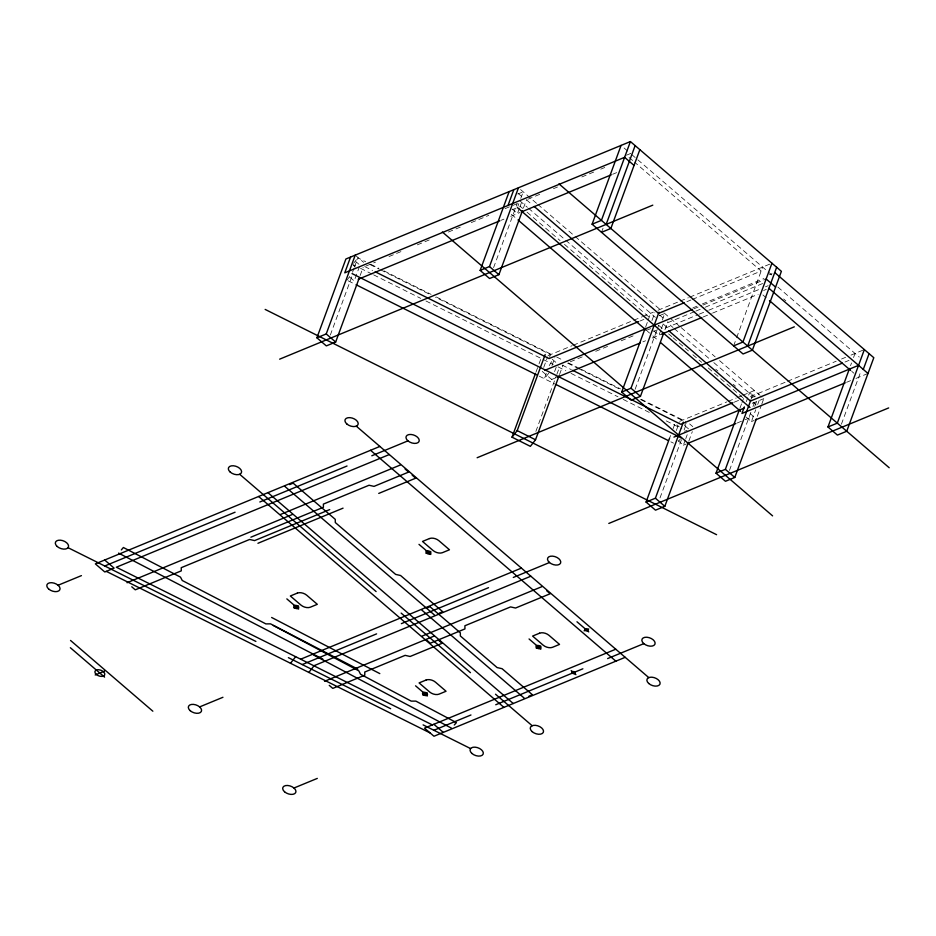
<?xml version="1.0" encoding="UTF-8"?>
<svg xmlns="http://www.w3.org/2000/svg" width="936" height="936" viewBox="0 0 936 936"><rect width="100%" height="100%" fill="white"/><g stroke="black" fill="none" stroke-linecap="round" stroke-linejoin="round"><path stroke-width="0.7" stroke-dasharray="4.68 3.51" d="M352.533 272.271L353.983 268.339M354.475 267.017L357.856 257.833L365.707 261.741M330.338 335.029L352.825 273.897M359.506 266.491L354.194 280.94L348.952 276.436M360.161 275.476L363.156 267.333M493.588 267.649L517.082 203.802M517.877 206.271L518.837 203.638M520.779 198.385L523.189 191.821L517.865 194.021M519.375 208.307L517.444 213.56L512.203 209.056M519.866 206.996L521.317 203.054M523.411 208.108L526.406 199.953M536.024 371.99L538.528 365.192M539.031 363.835L541.031 358.406M543.711 367.45L547.572 356.944M549.561 357.236L550.52 354.615L435.474 297.203M546.332 373.487L544.401 378.741L548.695 373.253M549.233 365.602L552.778 359.681M551.971 365.59L554.872 357.704M601.532 232.315L603.03 228.244M542.26 371.393L551.69 379.501L552.661 376.869M554.592 371.615L557.014 365.052M535.872 431.402L556.37 375.71M556.861 374.353L559.365 367.555M559.529 374.552L563.027 365.04M645.676 326.863L647.677 321.434M648.168 320.077L650.672 313.279M651.959 320.545L654.849 312.671M635.111 389.317L658.605 325.471M662.302 320.053L664.724 313.478L656.721 316.789M660.91 329.975L658.979 335.228L653.737 330.712M661.389 328.653L662.84 324.722M664.934 329.764L667.941 321.61M669.568 438.212L670.562 435.486M673.066 428.7L675.055 423.259L679.255 426.863M676.342 430.537L679.243 422.651M684.122 429.975L686.533 423.411M659.997 497.94L681.502 439.522M678.12 440.704L683.362 445.208L685.292 439.955M685.772 438.645L687.223 434.702M688.826 441.113L692.324 431.601M733.625 345.875L736.129 339.078M736.62 337.72L762.618 267.076M740.025 407.967L741.523 403.896M742.026 402.538L743.523 398.467M746.308 401.661L747.759 397.718M748.718 395.086L749.689 392.465L754.931 396.969M751.351 398.689L754.357 390.534L742.962 395.238M729.472 470.422L750.964 412.004M752.965 406.575L754.463 402.503M754.72 406.411L756.651 401.158M746.156 417.082L751.397 421.586L755.738 409.769M757.68 404.516L759.119 400.573M757.294 416.309L761.284 405.44M761.787 404.083L763.788 398.654L760.64 395.94M850.532 365.695L851.526 362.969M853.538 357.529L855.036 353.434M841.417 424.195L860.968 371.077M353.551 263.32L357.856 257.833M346.893 280.18L351.199 274.681M684.438 425.389L686.158 423.201M678.647 441.149L680.367 438.961M626.476 155.201L630.525 153.527L623.189 147.221M366.093 265.999L375.523 262.103M389.013 256.546L403.849 250.415M417.339 244.858L432.175 238.727M448.356 232.046L460.489 227.038M471.276 222.592L488.814 215.35M504.995 208.669L511.735 205.897M513.08 205.335L517.128 203.662L522.639 208.4M527.81 199.263L539.955 194.243M553.468 188.674L557.517 187.001M581.818 176.962L593.974 171.955M600.725 169.17L604.773 167.497M512.062 209.781L516.064 208.131M501.251 220.241L503.954 219.129M510.705 216.345L520.124 212.449M612.612 174.283L616.625 172.622M548.063 355.633L572.2 345.665M573.218 345.244L641.932 316.883M642.658 316.59L653.34 312.179M658.02 310.249L678.904 301.626M680.25 301.064L688.358 297.73M689.703 297.168L771.943 263.227M639.873 321.071L643.886 319.422M686.907 301.661L690.955 300M692.312 299.438L761.167 271.019L634.573 162.197M769.404 274.739L772.06 273.64M692.921 307.85L696.946 306.189M702.304 303.978L763.952 278.53M693.775 308.857L701.813 305.534M703.147 304.984L766.151 278.986M570.27 361.811L582.332 356.838M595.717 351.304L607.768 346.332M621.165 340.809L633.216 335.825M646.6 330.303L650.625 328.641M694.512 311.653L667.508 322.791L673.019 327.53M695.857 311.091L703.954 307.745M705.311 307.183L763.366 283.222M653.585 331.438L657.587 329.788M665.566 328.045L697.975 314.671M699.321 314.11L707.429 310.775M708.774 310.214L760.09 289.037M765.484 286.814L768.187 285.691M763.6 290.499L766.268 289.399M551.69 379.501L555.715 377.84M642.88 341.862L645.559 340.762M652.263 337.99L661.658 334.117M703.205 316.965L711.243 313.654M712.588 313.092L758.16 294.29M679.723 421.34L726.816 401.907M728.161 401.345L736.234 398.011M737.58 397.461L741.616 395.799M734.222 402.188L739.569 399.988M750.438 396.607L786.626 381.677M787.527 381.303L836.222 361.202M841.534 359.014L845.606 357.33M850.964 355.118L864.361 349.584M751.07 397.894L759.073 394.594M844.997 362.033L849.057 360.36M684.497 431.379L687.164 430.279M752.392 403.346L763.788 398.654M683.362 445.208L686.053 444.097M737.182 423.002L743.909 420.217M745.255 419.667L753.328 416.333L749.128 412.729M751.397 421.586L754.077 420.475M846.553 382.309L850.578 380.648M855.937 378.436L868 373.464M370.937 264.361L378.776 268.269M384.017 270.878L431.098 294.384M436.328 296.993L552.743 355.083M556.663 357.037L563.296 360.36M568.386 362.899L580.121 368.749M581.431 369.404L620.533 388.92M641.394 399.333L685.714 421.446M370.106 264.584L379.267 269.147M380.566 269.802L430.244 294.594M567.59 363.133L576.716 367.684M578.015 368.328L619.679 389.13M640.517 399.52L682.192 420.322M364.736 266.561L372.586 270.481M562.243 365.122L571.358 369.673M352.696 264.42L355.317 265.719M360.547 268.328L372.317 274.213M373.628 274.856L420.709 298.362M425.938 300.971L553.258 364.502M558.02 366.877L565.835 370.785M571.054 373.394L617.982 396.805M623.2 399.415L649.268 412.425M666.221 420.884L681.864 428.688M348.204 280.823L354.744 284.088M539.171 376.132L554.826 383.947M670.855 441.839L673.464 443.149M631.625 154.475L772.048 275.184M629.074 157.459L633.473 161.249M777.839 287.071L859.225 357.049M783.631 298.97L785.83 300.865M762.898 294.969L766.186 297.8M851.76 371.37L853.96 373.253M520.568 189.563L536.714 203.451M537.814 204.387L574.142 235.615M575.16 236.492L663.144 312.133M664.197 313.034L680.074 326.687M681.174 327.635L715.186 356.873M719.573 360.641L759.599 395.039M526.453 199.813L531.964 204.551M518.006 193.296L523.247 197.8M659.529 314.964L664.771 319.469M674.119 328.477L709.406 358.816M713.817 362.606L752.415 395.788M519.679 200.667L527.389 207.301M528.489 208.237L655.387 317.339M663.074 323.938L668.936 328.969M715.736 369.205L717.924 371.089M733.286 384.298L735.485 386.182M753 402.223L756.148 404.925M527.038 212.179L560.056 240.575M564.466 244.354L649.221 317.222M658.663 325.33L664.174 330.069M668.585 333.86L671.896 336.703M672.996 337.65L688.44 350.93M692.851 354.721L701.672 362.302M708.283 367.988L743.57 398.326M511.384 214.285L516.906 219.036M647.384 331.192L649.596 333.099M652.883 335.919L658.371 340.634M689.633 423.914L692.78 426.629M684.965 425.845L689.165 429.448M552.252 359.237L556.44 362.84M355.224 255.142L363.613 262.349M355.797 261.577L358.944 264.28M353.235 265.297L355.329 267.099"/><path stroke-width="1.4" d="M359.155 278.203L335.661 342.05L326.336 345.899L316.906 337.791L345.899 258.991L630.419 141.558L781.385 271.335L752.392 350.134L743.055 353.983L592.102 224.207L621.083 145.408M350.555 257.072L344.764 272.832L624.616 157.318L634.058 165.438M316.906 337.791L326.231 333.941L355.224 255.142M522.405 210.822L498.911 274.669L489.586 278.519L480.156 270.41L509.149 191.611M508.014 205.452L513.805 189.692M480.156 270.41L489.481 266.561L518.474 187.762M559.026 375.909L535.532 439.768L530.373 446.355L512.039 437.194L535.532 373.347M512.039 437.194L517.198 430.607L545.185 354.533M630.419 141.558L601.427 220.358L592.102 224.207M606.142 224.418L635.135 145.618M639.85 149.678L610.857 228.466L601.532 232.315M663.94 332.479L640.446 396.337L631.121 400.187L621.679 392.079L645.173 328.22M621.679 392.079L631.004 388.229L659.002 312.144M688.323 442.471L664.829 506.317L655.504 510.167L646.074 502.059L669.568 438.212M646.074 502.059L655.399 498.209L683.385 422.136M771.943 263.227L742.95 342.026L733.625 345.875M747.677 346.074L776.658 267.286M756.288 419.024L734.795 477.442L725.47 481.291L716.028 473.183L739.522 409.336M744.377 406.903L741.955 413.478L858.569 365.344M716.028 473.183L725.365 469.334L750.859 400.046M774.727 272.54L873.803 357.704L846.741 431.239L837.416 435.088L827.974 426.98L849.525 368.421M864.361 349.584L837.31 423.13L827.974 426.98M863.284 369.404L869.088 353.644M290.499 663.285L295.647 656.698M308.833 672.434L313.993 665.847M121.329 549.912L123.388 547.501L180.496 577.138L182.251 580.495L265.871 623.891L270.527 623.856L357.844 669.158M454.276 724.99L456.405 722.615L415.876 701.122L411.196 701.111L360.512 674.224L358.827 670.855L273.3 625.482M358.242 279.267L499.906 220.802M521.469 211.899L611.267 174.833M279.642 359.167L652.79 205.159M638.539 321.633L549.069 358.558L375.196 271.779M684.204 302.784L658.546 313.373L534.163 206.435M544.939 370.282L692.429 309.406M379.887 446.437L95.355 563.87L104.797 571.978L114.122 568.129L104.692 560.02M557.06 377.29L640.201 342.974M661.658 334.117L701.86 317.526M58.102 585.246L81.42 575.628M104.738 565.999L235.076 512.214M259.834 501.988L347.034 465.999M371.814 455.774L407.944 440.856A6.915 4.048 20.2 0 0 418.989 441.57A6.915 4.048 20.2 0 0 411.009 434.468A6.915 4.048 20.2 0 0 407.839 440.762M389.317 454.545L116.345 567.216L432.35 724.909M280.543 514.449L400.409 464.981M127.05 582.73L292.336 514.507M250.883 537.194L323.411 507.265L323.388 504.094L369.041 485.246L374.014 486.381L408.646 472.083L405.112 469.041M329.729 509.582L254.592 540.598L249.619 539.464L181.245 567.684L181.28 570.855L135.287 589.832L131.754 586.79M257.938 543.289L343.056 508.154M378.741 493.424L415.713 478.179L412.168 475.137M477.138 457.727L794.313 326.828M732.876 402.737L680.741 424.265L572.656 370.317M842.306 363.145L750.485 401.041L668.877 330.888M95.179 674.996L104.504 671.135M673.932 437.1L743.886 408.225M687.398 443.547L735.836 423.552M293.939 607.967L298.596 606.037M426.091 553.422L430.759 551.491M755.41 419.925L845.22 382.859M608.809 523.446L888.662 407.932M300.678 659.201L521.41 568.105M199.625 706.914L222.944 697.285M302.246 664.56L376.6 633.871M401.368 623.645L488.522 587.679M513.291 577.453L549.479 562.524M313.852 665.777L530.852 576.213M422.066 636.117L541.944 586.638M324.558 681.291L433.871 636.176M422.674 694.898L427.331 692.968M536.164 648.051L540.832 646.121M584.076 630.841L588.732 628.922M615.759 649.21L424.523 728.138L433.965 736.246L625.201 657.318M293.974 788.018L317.304 778.401M433.906 730.267L470.96 714.975M495.741 704.75L582.871 668.795M607.639 658.57L643.828 643.629M289.657 484.602L293.155 483.163L335.263 519.351L335.299 522.534L395.624 574.388L400.596 575.523L442.705 611.723L439.206 613.162M426.524 608.189L430.022 606.75L460.325 632.806L460.36 635.977L497.11 667.567L502.082 668.702L532.397 694.758L528.887 696.197M352.053 273.593L681.221 437.861M356.054 284.743L536.55 374.821M556.136 384.591L668.245 440.54M517.198 430.607L535.532 439.768M265.157 309.418L716.578 534.69M68.071 547.7L255.891 641.429M288.382 657.645L390.651 708.681M423.107 724.885L470.586 748.578M106.306 571.358L430.15 732.97M271.639 617.479L379.805 673.604M118.568 553.106L322.815 659.096M313.326 654.884L451.433 728.138M766.151 278.986L775.581 287.095M768.936 288.3L868 373.464M769.474 300.631L850.66 370.422M558.967 183.865L889.2 467.743M517.397 207.581L749.982 407.523M518.017 219.983L646.273 330.244M660.559 342.529L740.657 411.372M489.481 266.561L498.911 274.669M631.004 388.229L640.446 396.337M725.365 469.334L734.795 477.442M442.354 231.988L772.586 515.865M655.399 498.209L664.829 506.317M326.231 333.941L335.661 342.05M356.3 426.161L648.788 677.605M576.974 621.773L588.767 631.905M370.551 450.286L615.876 661.179M571.182 670.609L575.897 674.669M418.989 544.354L430.782 554.486M529.062 638.972L540.856 649.116M284.977 486.509L434.526 615.069M421.832 610.096L524.207 698.104M267.942 492.64L513.256 703.521M239.686 474.295L376.108 591.564M401.158 613.103L470.457 672.668M495.518 694.208L532.174 725.728M258.617 496.49L503.931 707.37M415.572 685.819L427.366 695.963M433.859 724.288L443.29 732.397M286.837 598.888L298.631 609.032M70.528 640.446L152.849 711.208M70.364 647.724L104.563 677.126M546.647 590.71L550.181 593.752L515.549 608.037L510.565 606.914L464.911 625.751L464.935 628.922L430.303 643.219L426.769 640.177M438.575 640.236L442.108 643.278L410.108 656.487L405.136 655.352L364.759 672.025L364.783 675.195L332.783 688.393L329.25 685.351M297.356 593.096L290.359 595.986L300.936 605.077A6.915 4.048 20.2 0 0 310.319 607.207L317.316 604.317L306.739 595.226A6.915 4.048 20.2 0 0 297.356 593.096M429.507 538.551L422.51 541.441L433.087 550.532A6.915 4.048 20.2 0 0 442.471 552.661L449.467 549.771L438.89 540.692A6.915 4.048 20.2 0 0 429.507 538.551M426.091 680.027L419.094 682.917L429.671 692.008A6.915 4.048 20.2 0 0 439.054 694.138L446.051 691.248L435.474 682.157A6.915 4.048 20.2 0 0 426.091 680.027M539.592 633.181L532.596 636.07L543.161 645.161A6.915 4.048 20.2 0 0 552.544 647.291L559.541 644.401L548.964 635.31A6.915 4.048 20.2 0 0 539.592 633.181M643.711 643.535A6.915 4.048 20.2 0 0 654.872 644.342A6.915 4.048 20.2 0 0 646.893 637.24A6.915 4.048 20.2 0 0 643.711 643.535M284.544 791.774A6.915 4.048 20.2 0 0 295.694 792.581A6.915 4.048 20.2 0 0 287.715 785.48A6.915 4.048 20.2 0 0 284.544 791.774M549.362 562.431A6.915 4.048 20.2 0 0 560.512 563.238A6.915 4.048 20.2 0 0 552.532 556.136A6.915 4.048 20.2 0 0 549.362 562.431M190.184 710.67A6.915 4.048 20.2 0 0 201.334 711.477A6.915 4.048 20.2 0 0 193.366 704.375A6.915 4.048 20.2 0 0 190.184 710.67M48.66 589.001A6.915 4.048 20.2 0 0 59.81 589.809A6.915 4.048 20.2 0 0 51.831 582.707A6.915 4.048 20.2 0 0 48.66 589.001M648.73 683.479A6.915 4.048 20.2 0 0 659.88 684.298A6.915 4.048 20.2 0 0 651.901 677.196A6.915 4.048 20.2 0 0 648.73 683.479M346.8 423.938A6.915 4.048 20.2 0 0 357.95 424.745A6.915 4.048 20.2 0 0 349.982 417.643A6.915 4.048 20.2 0 0 346.8 423.938M532.116 731.613A6.915 4.048 20.2 0 0 543.278 732.42A6.915 4.048 20.2 0 0 535.298 725.318A6.915 4.048 20.2 0 0 532.116 731.613M230.197 472.06A6.915 4.048 20.2 0 0 241.348 472.867A6.915 4.048 20.2 0 0 233.368 465.765A6.915 4.048 20.2 0 0 230.197 472.06M585.211 630.337A1.732 1.018 20.2 0 0 587.995 630.536A1.732 1.018 20.2 0 0 586.006 628.758A1.732 1.018 20.2 0 0 585.211 630.337M572.341 673.101A1.732 1.018 20.2 0 0 575.137 673.3A1.732 1.018 20.2 0 0 573.136 671.522A1.732 1.018 20.2 0 0 572.341 673.101M536.714 647.77A2.586 1.521 20.2 0 0 540.891 648.075A2.586 1.521 20.2 0 0 537.896 645.407A2.586 1.521 20.2 0 0 536.714 647.77M426.629 553.141A2.586 1.521 20.2 0 0 430.817 553.445A2.586 1.521 20.2 0 0 427.822 550.789A2.586 1.521 20.2 0 0 426.629 553.141M294.477 607.686A2.586 1.521 20.2 0 0 298.654 607.99A2.586 1.521 20.2 0 0 295.671 605.335A2.586 1.521 20.2 0 0 294.477 607.686M423.212 694.617A2.586 1.521 20.2 0 0 427.389 694.922A2.586 1.521 20.2 0 0 424.406 692.254A2.586 1.521 20.2 0 0 423.212 694.617M471.919 753.457A6.915 4.048 20.2 0 0 483.07 754.264A6.915 4.048 20.2 0 0 475.09 747.162A6.915 4.048 20.2 0 0 471.919 753.457M57.178 546.472A6.915 4.048 20.2 0 0 68.328 547.279A6.915 4.048 20.2 0 0 60.349 540.177A6.915 4.048 20.2 0 0 57.178 546.472M96.268 674.435A5.183 3.042 20.2 0 0 104.621 675.043A5.183 3.042 20.2 0 0 98.643 669.72A5.183 3.042 20.2 0 0 96.268 674.435"/></g></svg>
